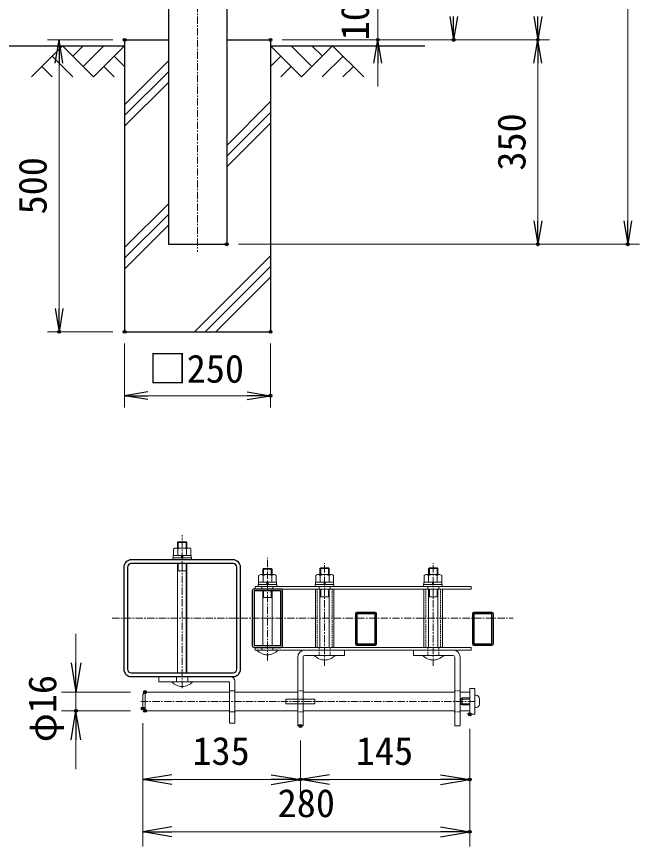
# Model space of a CAD drawing. Units: millimetres, scale not verified. Extents: x -4200 to 4200, y -2970 to 2970.
# Drawn here: x -1639 to -572, y -1904 to -483 of the extents above; entities that cross this region are included whole.
import ezdxf
from ezdxf.enums import TextEntityAlignment as Align

# ---------------------------------------------------------------- set-up
doc = ezdxf.new("R2010")
doc.units = ezdxf.units.MM
doc.header["$LTSCALE"] = 10
doc.header["$PDMODE"] = 32
doc.header["$PDSIZE"] = 5
doc.linetypes.add('USER1', pattern=[2, 1.25, -0.25, 0.25, -0.25])
doc.linetypes.add('USER2', pattern=[0.375, 0.25, -0.125])
for name, color, linetype, lineweight in [('0-2_D-STR-DIM', 7, 'Continuous', 13), ('0-3_0', 7, 'Continuous', 25), ('0-5_D-STR1', 1, 'Continuous', 25), ('0-6_D-BGD', 7, 'Continuous', 25), ('0-7_D-STR4', 7, 'Continuous', 25), ('0-8_D-STR3', 3, 'Continuous', 13), ('0-9_D-BMK', 2, 'USER1', 13), ('0-A_D-DCR-HCH', 7, 'Continuous', 13)]:
    doc.layers.add(name, color=color, linetype=linetype, lineweight=lineweight)
doc.layers.add('0-4_DEFPOINTS', color=7, linetype='Continuous')
doc.styles.add('ＭＳ ゴシック', font='')
doc.styles.get('ＭＳ ゴシック').set_extended_font_data('MS Gothic')

# ---------------------------------------------------------------- blocks, each defined once
blk = doc.blocks.new('_Open')
at = {"layer": '0-3_0'}
blk.add_line((-10, 1.667), (0, 0), dxfattribs=at)
blk.add_lwpolyline([(-10, -1.667), (0, 0), (-10, 0)], dxfattribs=at)

msp = doc.modelspace()

# ---------------------------------------------------------------- linework, layer by layer
at = {"layer": '0-2_D-STR-DIM'}
for p, q in [((-591.88, 657.42), (-591.88, -832.58)), ((-1019.96, -422.58), (-1019.96, -522.58)), ((-1473.72, -522.58), (-1586.02, -522.58)), ((-1183.72, -522.58), (-870.09, -522.58)), ((-1183.72, -522.58), (-725.8, -522.58)), ((-1183.72, -522.58), (-999.96, -522.58)), ((-1183.72, -522.58), (-725.8, -522.58)), ((-1566.02, -562.58), (-1566.02, -982.58)), ((-1019.96, -562.58), (-1019.96, -602.58)), ((-745.8, -562.58), (-745.8, -832.58)), ((-1258.72, -872.58), (-571.88, -872.58)), ((-1258.72, -872.58), (-725.8, -872.58)), ((-1473.72, -1022.58), (-1586.02, -1022.58)), ((-1453.72, -1042.58), (-1453.72, -1151.97)), ((-1203.72, -1042.58), (-1203.72, -1151.97)), ((-1413.72, -1131.97), (-1243.72, -1131.97)), ((-1537.04, -1589.82), (-1537.04, -1539.82)), ((-1443.54, -1639.82), (-1562.04, -1639.82)), ((-1537.04, -1639.82), (-1537.04, -1671.82)), ((-1443.54, -1671.82), (-1562.04, -1671.82)), ((-1422.54, -1692.82), (-1422.54, -1814.61)), ((-1422.54, -1692.82), (-1422.54, -1904.12)), ((-862.54, -1702.82), (-862.54, -1814.61)), ((-862.54, -1702.82), (-862.54, -1904.12)), ((-1537.04, -1721.82), (-1537.04, -1771.82)), ((-1152.55, -1722.82), (-1152.55, -1814.61)), ((-1152.55, -1722.82), (-1152.55, -1814.61)), ((-1372.54, -1789.61), (-1202.55, -1789.61)), ((-1102.55, -1789.61), (-912.54, -1789.61)), ((-1372.54, -1879.12), (-912.54, -1879.12))]:
    msp.add_line(p, q, dxfattribs=at)
at = {"layer": '0-4_DEFPOINTS'}
for p in [(-1453.72, -522.58), (-1203.72, -522.58), (-1019.96, -522.58), (-890.09, -522.58), (-745.8, -522.58), (-1278.72, -872.58), (-745.8, -872.58), (-591.88, -872.58), (-1566.02, -1022.58), (-1453.72, -1022.58), (-1453.72, -1022.58), (-1203.72, -1022.58), (-1203.72, -1131.97), (-1418.54, -1639.82), (-1537.04, -1671.82), (-1422.54, -1667.82), (-1418.54, -1671.82), (-862.54, -1677.82), (-1152.55, -1697.82), (-1152.55, -1789.61), (-862.54, -1789.61), (-862.54, -1879.12)]:
    msp.add_point(p, dxfattribs=at)
at = {"layer": '0-5_D-STR1'}
for p, q in [((-1378.72, 684.42), (-1378.72, -872.58)), ((-1278.72, 684.42), (-1278.72, -872.58)), ((-1378.72, -872.58), (-1278.72, -872.58)), ((-1267.85, -1413.22), (-1442.25, -1413.22)), ((-1267.85, -1419.62), (-1442.25, -1419.62)), ((-1455.05, -1426.02), (-1455.05, -1600.42)), ((-1448.65, -1426.02), (-1448.65, -1600.42)), ((-1261.45, -1600.42), (-1261.45, -1426.02)), ((-1255.05, -1600.42), (-1255.05, -1426.02)), ((-1186.25, -1463.22), (-1231.85, -1463.22)), ((-1235.05, -1466.42), (-1235.05, -1560.02)), ((-1183.05, -1560.02), (-1183.05, -1466.42)), ((-1058.05, -1505.62), (-1058.05, -1556.82)), ((-1024.45, -1503.22), (-1055.65, -1503.22)), ((-1022.05, -1556.82), (-1022.05, -1505.62)), ((-858.05, -1505.62), (-858.05, -1556.82)), ((-824.45, -1503.22), (-855.65, -1503.22)), ((-822.05, -1556.82), (-822.05, -1505.62)), ((-1231.85, -1563.22), (-1186.25, -1563.22)), ((-1055.65, -1559.22), (-1024.45, -1559.22)), ((-855.65, -1559.22), (-824.45, -1559.22)), ((-1442.25, -1606.82), (-1267.85, -1606.82)), ((-1442.25, -1613.22), (-1267.85, -1613.22))]:
    msp.add_line(p, q, dxfattribs=at)
for points in [[(-1231.85, -1560.02), (-1186.25, -1560.02), (-1186.25, -1466.42), (-1231.85, -1466.42)], [(-1055.65, -1556.82), (-1024.45, -1556.82), (-1024.45, -1505.62), (-1055.65, -1505.62)], [(-855.65, -1556.82), (-824.45, -1556.82), (-824.45, -1505.62), (-855.65, -1505.62)]]:
    msp.add_lwpolyline(points, close=True, dxfattribs=at)
for centre, radius, start, end in [((-1442.25, -1426.02), 12.8, 90, 180), ((-1442.25, -1426.02), 6.4, 90, 180), ((-1267.85, -1426.02), 12.8, 0, 90), ((-1267.85, -1426.02), 6.4, 0, 90), ((-1231.85, -1466.42), 3.2, 90, 180), ((-1186.25, -1466.42), 3.2, 0, 90), ((-1055.65, -1505.62), 2.4, 90, 180), ((-1024.45, -1505.62), 2.4, 0, 90), ((-855.65, -1505.62), 2.4, 90, 180), ((-824.45, -1505.62), 2.4, 0, 90), ((-1231.85, -1560.02), 3.2, 180, 270), ((-1186.25, -1560.02), 3.2, 270, 0), ((-1055.65, -1556.82), 2.4, 180, 270), ((-1024.45, -1556.82), 2.4, 270, 0), ((-855.65, -1556.82), 2.4, 180, 270), ((-824.45, -1556.82), 2.4, 270, 0), ((-1442.25, -1600.42), 12.8, 180, 270), ((-1442.25, -1600.42), 6.4, 180, 270), ((-1267.85, -1600.42), 12.8, 270, 0), ((-1267.85, -1600.42), 6.4, 270, 0)]:
    msp.add_arc(centre, radius, start, end, dxfattribs=at)
at = {"layer": '0-6_D-BGD'}
for p, q in [((-2313.72, -532.58), (-1453.72, -532.58)), ((-1203.72, -532.58), (-939.22, -532.58))]:
    msp.add_line(p, q, dxfattribs=at)
at = {"layer": '0-7_D-STR4'}
for p, q in [((-1453.72, -522.58), (-1453.72, -1022.58)), ((-1453.72, -522.58), (-1378.72, -522.58)), ((-1278.72, -522.58), (-1203.72, -522.58)), ((-1203.72, -522.58), (-1203.72, -1022.58)), ((-1453.72, -1022.58), (-1203.72, -1022.58))]:
    msp.add_line(p, q, dxfattribs=at)
at = {"layer": '0-8_D-STR3'}
for p, q in [((-1366.6, -1393.02), (-1343.51, -1393.02)), ((-1347.05, -1383.58), (-1363.05, -1383.58)), ((-1361.69, -1393.02), (-1361.69, -1382.22)), ((-1348.4, -1382.22), (-1361.69, -1382.22)), ((-1348.4, -1393.02), (-1348.4, -1382.22)), ((-1348.4, -1382.22), (-1347.05, -1383.58)), ((-1347.05, -1393.02), (-1347.05, -1383.58)), ((-1370.45, -1406.02), (-1339.65, -1406.02)), ((-1370.45, -1410.02), (-1370.45, -1406.02)), ((-1370.05, -1406.02), (-1370.05, -1394.42)), ((-1370.05, -1406.02), (-1340.05, -1406.02)), ((-1362.55, -1406.02), (-1362.55, -1394.42)), ((-1356.05, -1406.02), (-1356.05, -1410.02)), ((-1354.05, -1406.02), (-1354.05, -1410.02)), ((-1347.55, -1406.02), (-1347.55, -1394.42)), ((-1340.05, -1406.02), (-1340.05, -1394.42)), ((-1339.65, -1406.02), (-1339.65, -1410.02)), ((-1371.05, -1410.02), (-1371.05, -1413.22)), ((-1371.05, -1410.02), (-1339.05, -1410.02)), ((-1371.05, -1413.22), (-1339.05, -1413.22)), ((-1339.65, -1410.02), (-1370.45, -1410.02)), ((-1363.05, -1606.82), (-1363.05, -1419.62)), ((-1361.69, -1432.22), (-1361.69, -1419.62)), ((-1348.4, -1606.82), (-1348.4, -1419.62)), ((-1347.05, -1606.82), (-1347.05, -1419.62)), ((-1339.05, -1410.02), (-1339.05, -1413.22)), ((-1347.05, -1432.22), (-1363.05, -1432.22)), ((-1217.05, -1429.18), (-1215.69, -1427.82)), ((-1201.05, -1429.18), (-1217.05, -1429.18)), ((-1217.05, -1438.42), (-1217.05, -1429.18)), ((-1202.4, -1427.82), (-1215.69, -1427.82)), ((-1215.69, -1438.42), (-1215.69, -1427.82)), ((-1201.05, -1438.42), (-1201.05, -1429.18)), ((-1119.05, -1428.18), (-1117.69, -1426.82)), ((-1119.05, -1438.42), (-1119.05, -1428.18)), ((-1103.05, -1428.18), (-1119.05, -1428.18)), ((-1117.69, -1438.42), (-1117.69, -1426.82)), ((-1104.4, -1426.82), (-1117.69, -1426.82)), ((-1104.4, -1426.82), (-1103.05, -1428.18)), ((-1104.4, -1438.42), (-1104.4, -1426.82)), ((-1103.05, -1438.42), (-1103.05, -1428.18)), ((-933.05, -1428.18), (-931.7, -1426.82)), ((-917.05, -1428.18), (-933.05, -1428.18)), ((-933.05, -1438.42), (-933.05, -1428.18)), ((-918.41, -1426.82), (-931.7, -1426.82)), ((-931.7, -1438.42), (-931.7, -1426.82)), ((-918.41, -1438.42), (-918.41, -1426.82)), ((-918.41, -1426.82), (-917.05, -1428.18)), ((-917.05, -1438.42), (-917.05, -1428.18)), ((-1224.05, -1451.42), (-1224.05, -1439.82)), ((-1220.6, -1438.42), (-1197.51, -1438.42)), ((-1216.55, -1451.42), (-1216.55, -1439.82)), ((-1201.55, -1451.42), (-1201.55, -1439.82)), ((-1194.05, -1451.42), (-1194.05, -1439.82)), ((-1126.05, -1451.42), (-1126.05, -1439.82)), ((-1122.6, -1438.42), (-1099.51, -1438.42)), ((-1118.55, -1451.42), (-1118.55, -1439.82)), ((-1103.55, -1451.42), (-1103.55, -1439.82)), ((-1096.05, -1451.42), (-1096.05, -1439.82)), ((-940.55, -1451.42), (-940.55, -1439.82)), ((-937.11, -1438.42), (-914.02, -1438.42)), ((-933.05, -1451.42), (-933.05, -1439.82)), ((-918.05, -1451.42), (-918.05, -1439.82)), ((-910.55, -1451.42), (-910.55, -1439.82)), ((-1230.05, -1458.62), (-1230.05, -1463.22)), ((-1230.05, -1458.62), (-860.05, -1458.62)), ((-1230.05, -1463.22), (-860.05, -1463.22)), ((-1225.05, -1455.42), (-1193.05, -1455.42)), ((-1225.05, -1455.42), (-1225.05, -1458.62)), ((-1225.05, -1458.62), (-1193.05, -1458.62)), ((-1224.45, -1451.42), (-1193.65, -1451.42)), ((-1224.45, -1455.42), (-1224.45, -1451.42)), ((-1193.65, -1455.42), (-1224.45, -1455.42)), ((-1224.05, -1451.42), (-1194.05, -1451.42)), ((-1218.55, -1463.22), (-1218.55, -1458.62)), ((-1210.05, -1451.42), (-1210.05, -1455.42)), ((-1208.05, -1451.42), (-1208.05, -1455.42)), ((-1199.55, -1458.62), (-1199.55, -1463.22)), ((-1193.65, -1451.42), (-1193.65, -1455.42)), ((-1193.05, -1455.42), (-1193.05, -1458.62)), ((-1127.05, -1455.42), (-1127.05, -1458.62)), ((-1127.05, -1455.42), (-1095.05, -1455.42)), ((-1127.05, -1458.62), (-1095.05, -1458.62)), ((-1095.15, -1463.22), (-1126.95, -1463.22)), ((-1126.95, -1463.22), (-1126.95, -1563.22)), ((-1126.45, -1451.42), (-1095.65, -1451.42)), ((-1126.45, -1455.42), (-1126.45, -1451.42)), ((-1095.65, -1455.42), (-1126.45, -1455.42)), ((-1126.05, -1451.42), (-1096.05, -1451.42)), ((-1120.55, -1463.22), (-1120.55, -1458.62)), ((-1119.05, -1563.22), (-1119.05, -1463.22)), ((-1117.69, -1476.82), (-1117.69, -1463.22)), ((-1112.05, -1451.42), (-1112.05, -1455.42)), ((-1110.05, -1451.42), (-1110.05, -1455.42)), ((-1104.4, -1476.82), (-1104.4, -1463.22)), ((-1103.05, -1563.22), (-1103.05, -1463.22)), ((-1101.55, -1458.62), (-1101.55, -1463.22)), ((-1095.65, -1451.42), (-1095.65, -1455.42)), ((-1095.15, -1563.22), (-1095.15, -1463.22)), ((-1095.05, -1455.42), (-1095.05, -1458.62)), ((-944.55, -1458.62), (-909.55, -1458.62)), ((-941.55, -1455.42), (-941.55, -1458.62)), ((-941.55, -1455.42), (-909.55, -1455.42)), ((-941.55, -1458.62), (-909.55, -1458.62)), ((-940.95, -1455.42), (-940.95, -1451.42)), ((-940.95, -1451.42), (-910.15, -1451.42)), ((-910.15, -1455.42), (-940.95, -1455.42)), ((-940.95, -1463.22), (-940.95, -1563.22)), ((-909.15, -1463.22), (-940.95, -1463.22)), ((-940.55, -1451.42), (-910.55, -1451.42)), ((-934.55, -1463.22), (-934.55, -1458.62)), ((-933.05, -1563.22), (-933.05, -1463.22)), ((-931.7, -1476.82), (-931.7, -1463.22)), ((-926.55, -1451.42), (-926.55, -1455.42)), ((-924.55, -1451.42), (-924.55, -1455.42)), ((-918.41, -1476.82), (-918.41, -1463.22)), ((-917.05, -1563.22), (-917.05, -1463.22)), ((-915.55, -1458.62), (-915.55, -1463.22)), ((-910.15, -1451.42), (-910.15, -1455.42)), ((-909.55, -1455.42), (-909.55, -1458.62)), ((-909.15, -1563.22), (-909.15, -1463.22)), ((-860.05, -1458.62), (-860.05, -1463.22)), ((-1217.05, -1560.02), (-1217.05, -1466.42)), ((-1201.05, -1477.82), (-1217.05, -1477.82)), ((-1215.69, -1477.82), (-1215.69, -1466.42)), ((-1202.4, -1477.82), (-1202.4, -1466.42)), ((-1201.05, -1560.02), (-1201.05, -1466.42)), ((-1103.05, -1476.82), (-1119.05, -1476.82)), ((-917.05, -1476.82), (-933.05, -1476.82)), ((-1230.05, -1567.82), (-1230.05, -1563.22)), ((-1230.05, -1563.22), (-860.05, -1563.22)), ((-1218.55, -1563.22), (-1218.55, -1567.82)), ((-1217.05, -1559.82), (-1201.05, -1559.82)), ((-1217.05, -1559.82), (-1201.05, -1559.82)), ((-1199.55, -1567.82), (-1199.55, -1563.22)), ((-1126.95, -1563.22), (-1095.15, -1563.22)), ((-940.95, -1563.22), (-909.15, -1563.22)), ((-860.05, -1567.82), (-860.05, -1563.22)), ((-1230.05, -1567.82), (-860.05, -1567.82)), ((-1227.05, -1567.82), (-1191.05, -1567.82)), ((-1145.05, -1567.82), (-1077.05, -1567.82)), ((-1145.05, -1576.82), (-1077.05, -1576.82)), ((-1129.05, -1576.82), (-1093.05, -1576.82)), ((-1077.05, -1576.82), (-1077.05, -1567.82)), ((-891.05, -1567.82), (-959.05, -1567.82)), ((-959.05, -1576.82), (-959.05, -1567.82)), ((-891.05, -1576.82), (-959.05, -1576.82)), ((-943.05, -1576.82), (-907.05, -1576.82)), ((-1148.05, -1579.82), (-1148.05, -1697.82)), ((-888.05, -1579.82), (-888.05, -1697.82)), ((-879.05, -1579.82), (-879.05, -1697.82)), ((-1395.05, -1613.22), (-1395.05, -1622.22)), ((-1395.05, -1613.22), (-1273.05, -1613.22)), ((-1364.55, -1622.22), (-1364.55, -1613.22)), ((-1345.55, -1622.22), (-1345.55, -1613.22)), ((-1395.05, -1622.22), (-1275.05, -1622.22)), ((-1373.05, -1622.22), (-1337.05, -1622.22)), ((-1265.05, -1621.22), (-1265.05, -1693.22)), ((-853.54, -1633.82), (-862.54, -1633.82)), ((-862.54, -1633.82), (-862.54, -1677.82)), ((-1418.54, -1639.82), (-1274.05, -1639.82)), ((-1418.54, -1639.82), (-1418.54, -1671.82)), ((-1274.05, -1637.82), (-1265.05, -1637.82)), ((-1265.05, -1639.82), (-1157.05, -1639.82)), ((-1148.05, -1639.82), (-888.05, -1639.82)), ((-879.05, -1639.82), (-862.54, -1639.82)), ((-862.54, -1639.82), (-862.54, -1671.82)), ((-862.54, -1643.82), (-862.54, -1667.82)), ((-853.54, -1666.32), (-853.54, -1645.32)), ((-851.74, -1645.32), (-853.54, -1645.32)), ((-1177.55, -1651.82), (-1177.55, -1659.82)), ((-877.55, -1651.82), (-875.55, -1649.82)), ((-862.54, -1651.82), (-877.55, -1651.82)), ((-877.55, -1651.82), (-877.55, -1659.82)), ((-862.54, -1659.82), (-877.55, -1659.82)), ((-877.55, -1659.82), (-875.55, -1661.82)), ((-875.55, -1649.82), (-875.55, -1661.82)), ((-862.54, -1649.82), (-875.55, -1649.82)), ((-862.54, -1661.82), (-875.55, -1661.82)), ((-845.74, -1660.32), (-845.74, -1651.32)), ((-1418.54, -1671.82), (-1422.54, -1667.82)), ((-1274.05, -1671.82), (-1418.54, -1671.82)), ((-1274.05, -1673.82), (-1265.05, -1673.82)), ((-1157.05, -1671.82), (-1265.05, -1671.82)), ((-888.05, -1671.82), (-1148.05, -1671.82)), ((-862.54, -1671.82), (-879.05, -1671.82)), ((-851.74, -1666.32), (-853.54, -1666.32)), ((-879.05, -1697.82), (-888.05, -1697.82))]:
    msp.add_line(p, q, dxfattribs=at)
at = {"layer": '0-8_D-STR3', "linetype": 'USER2'}
for p, q in [((-1123.75, -1463.22), (-1123.75, -1563.22)), ((-1098.35, -1563.22), (-1098.35, -1463.22)), ((-937.75, -1463.22), (-937.75, -1563.22)), ((-912.35, -1563.22), (-912.35, -1463.22)), ((-1120.55, -1576.82), (-1120.55, -1563.22)), ((-1101.55, -1576.82), (-1101.55, -1563.22)), ((-934.55, -1576.82), (-934.55, -1563.22)), ((-915.55, -1576.82), (-915.55, -1563.22)), ((-1148.05, -1637.82), (-1157.05, -1637.82)), ((-888.05, -1637.82), (-879.05, -1637.82)), ((-1148.05, -1673.82), (-1157.05, -1673.82)), ((-888.05, -1673.82), (-879.05, -1673.82))]:
    msp.add_line(p, q, dxfattribs=at)
at = {"layer": '0-8_D-STR3'}
for points in [[(-1363.05, -1393.02), (-1363.05, -1383.58), (-1361.69, -1382.22)], [(-1202.4, -1438.42), (-1202.4, -1427.82), (-1201.05, -1429.18)], [(-1157.05, -1579.82), (-1157.05, -1697.82), (-1148.05, -1697.82)], [(-1274.05, -1623.22), (-1274.05, -1693.22), (-1265.05, -1693.22)], [(-862.54, -1677.82), (-853.54, -1677.82), (-853.54, -1633.82)], [(-1422.54, -1667.82), (-1422.54, -1643.82), (-1418.54, -1639.82)], [(-1177.55, -1659.82), (-1127.55, -1659.82), (-1127.55, -1651.82), (-1177.55, -1651.82)]]:
    msp.add_lwpolyline(points, dxfattribs=at)
for centre, radius, start, end in [((-1366.3, -1398.71), 5.7, 48.83491, 131.16509), ((-1355.05, -1413.81), 20.79, 68.85295, 111.14705), ((-1343.8, -1398.72), 5.7, 48.86505, 131.13495), ((-1220.3, -1444.11), 5.7, 48.83491, 131.16509), ((-1209.05, -1459.21), 20.79, 68.85295, 111.14705), ((-1197.8, -1444.12), 5.7, 48.86505, 131.13495), ((-1122.3, -1444.11), 5.7, 48.83491, 131.16509), ((-1111.05, -1459.21), 20.79, 68.85295, 111.14705), ((-1099.8, -1444.12), 5.7, 48.86505, 131.13495), ((-936.8, -1444.11), 5.7, 48.83491, 131.16509), ((-925.55, -1459.21), 20.79, 68.85295, 111.14705), ((-914.3, -1444.12), 5.7, 48.86505, 131.13495), ((-1209.05, -1551.57), 24.25, 222.07502, 317.92498), ((-1145.05, -1579.82), 12, 90, 180), ((-1145.05, -1579.82), 3, 90, 180), ((-1111.05, -1560.57), 24.25, 222.07502, 317.92498), ((-925.05, -1560.57), 24.25, 222.07502, 317.92498), ((-891.05, -1579.82), 12, 0, 90), ((-891.05, -1579.82), 3, 0, 90), ((-1273.05, -1621.22), 8, 0, 90), ((-1355.05, -1605.97), 24.25, 222.07502, 317.92498), ((-1275.05, -1623.22), 1, 0, 90), ((-851.74, -1651.32), 6, 0, 90), ((-851.74, -1660.32), 6, 270, 0)]:
    msp.add_arc(centre, radius, start, end, dxfattribs=at)
at = {"layer": '0-9_D-BMK'}
for p, q in [((-1328.72, 697.42), (-1328.72, -885.58)), ((-1355.05, -1633.22), (-1355.05, -1371.16)), ((-1209.05, -1585.84), (-1209.05, -1409.68)), ((-1111.05, -1594.84), (-1111.05, -1418.68)), ((-925.05, -1594.84), (-925.05, -1418.68)), ((-1475.05, -1513.22), (-787.85, -1513.22)), ((-1426.04, -1655.82), (-851.04, -1655.82))]:
    msp.add_line(p, q, dxfattribs=at)
at = {"layer": '0-A_D-DCR-HCH'}
for p, q in [((-1560.14, -532.58), (-1613.35, -585.79)), ((-1560.14, -532.58), (-1506.93, -585.79)), ((-1542.5, -550.41), (-1524.67, -532.58)), ((-1524.67, -568.06), (-1489.19, -532.58)), ((-1506.93, -585.79), (-1453.72, -532.58)), ((-1150.5, -585.8), (-1203.72, -532.58)), ((-1132.77, -568.06), (-1168.24, -532.58)), ((-1097.29, -532.58), (-1150.5, -585.8)), ((-1114.94, -550.41), (-1132.77, -532.58)), ((-1097.29, -532.58), (-1044.08, -585.8)), ((-1577.88, -550.32), (-1542.24, -585.79)), ((-1471.45, -550.32), (-1453.72, -567.98)), ((-1185.98, -550.32), (-1203.72, -567.98)), ((-1079.56, -550.32), (-1115.19, -585.8)), ((-1595.62, -568.06), (-1577.8, -585.79)), ((-1489.19, -568.06), (-1471.37, -585.79)), ((-1453.72, -633.61), (-1378.72, -558.61)), ((-1168.24, -568.06), (-1186.06, -585.8)), ((-1061.82, -568.06), (-1079.64, -585.8)), ((-1453.72, -651.99), (-1378.72, -576.99)), ((-1453.72, -670.38), (-1378.72, -595.38)), ((-1278.72, -703.3), (-1203.72, -628.3)), ((-1278.72, -721.68), (-1203.72, -646.68)), ((-1278.72, -740.07), (-1203.72, -665.07)), ((-1453.27, -877.85), (-1378.72, -803.3)), ((-1453.72, -896.68), (-1378.72, -821.68)), ((-1453.72, -915.07), (-1378.72, -840.06)), ((-1334.16, -1022.58), (-1203.72, -892.14)), ((-1315.77, -1022.58), (-1203.72, -910.53)), ((-1297.39, -1022.58), (-1203.72, -928.91))]:
    msp.add_line(p, q, dxfattribs=at)

# ---------------------------------------------------------------- block references
at = {"layer": '0-2_D-STR-DIM'}
for p, xscale, yscale, rotation in [((-890.09, -522.58), 4, 4, 270), ((-745.8, -522.58), 4, 4, 270), ((-1566.02, -522.58), 4, 4, 90), ((-1019.96, -522.58), 4, 4, 90), ((-745.8, -522.58), 4, 4, 90), ((-745.8, -872.58), 4, 4, 270), ((-591.88, -872.58), 4, 4, 270), ((-1566.02, -1022.58), 4, 4, 270), ((-1453.72, -1131.97), 4, 4, 180), ((-1537.04, -1639.82), 5, 5, 270), ((-1537.04, -1671.82), 5, 5, 90), ((-1422.54, -1789.61), 5, 5, 180), ((-1152.55, -1789.61), 5, 5, 180), ((-1422.54, -1879.12), 5, 5, 180)]:
    msp.add_blockref('_Open', p, dxfattribs=dict(at, xscale=xscale, yscale=yscale, rotation=rotation))
for p, xscale, yscale in [((-1203.72, -1131.97), 4, 4), ((-1152.55, -1789.61), 5, 5), ((-862.54, -1789.61), 5, 5), ((-862.54, -1879.12), 5, 5)]:
    msp.add_blockref('_Open', p, dxfattribs=dict(at, xscale=xscale, yscale=yscale))

# ---------------------------------------------------------------- texts
at = {"layer": '0-2_D-STR-DIM', "style": 'ＭＳ ゴシック'}
for s, p in [('100', (-1020.75, -523.23)), ('350', (-752.54, -746.46)), ('500', (-1572.77, -821.46)), ('φ16', (-1556.15, -1725.62))]:
    msp.add_text(s, height=48.09, rotation=90, dxfattribs=at).set_placement(p, align=Align.BOTTOM_LEFT)
for s, p in [('□250', (-1412.87, -1124.22)), ('135', (-1337.54, -1778.87)), ('145', (-1057.54, -1778.87)), ('280', (-1191.54, -1868.37))]:
    msp.add_text(s, height=48.09, dxfattribs=at).set_placement(p, align=Align.BOTTOM_LEFT)

doc.saveas('drawing.dxf')
